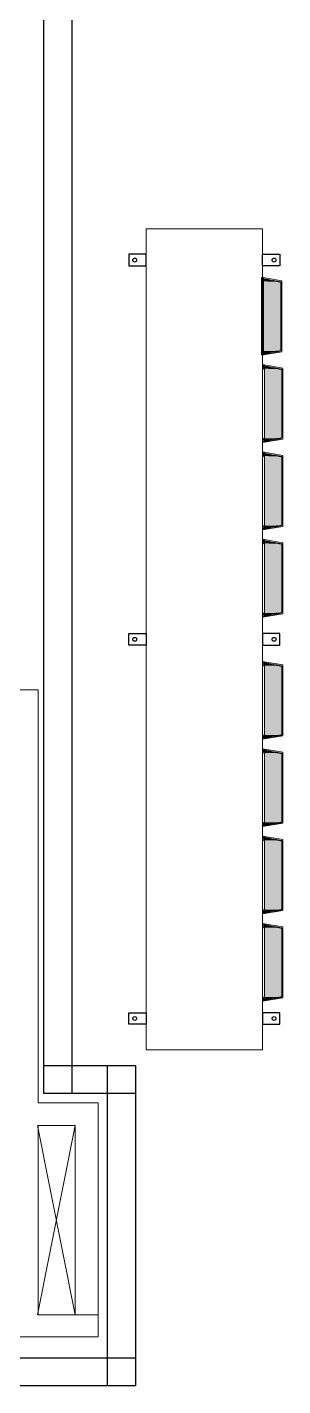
# Model space of a CAD drawing. Header units: millimetres. Extents: x -15161 to 10473752, y -72817 to 33960.
# Drawn here: x -1021 to -884, y -35062 to -34333 of the extents above; entities that cross this region are included whole.
import ezdxf

# ---------------------------------------------------------------- set-up
doc = ezdxf.new("R2010")
doc.units = ezdxf.units.MM
doc.linetypes.add('DASHED', pattern=[0.75, 0.5, -0.25])
doc.layers.add('1', color=7, linetype='Continuous', lineweight=9)
doc.layers.add('HIDDEN', color=2, linetype='DASHED')
doc.layers.add('PDF_幾何圖形', color=7, linetype='Continuous')

# ---------------------------------------------------------------- blocks, each defined once
blk = doc.blocks.new('建築底圖1140116')
at = {"layer": 'PDF_幾何圖形', "lineweight": 0}
for points in [[(-1539.32, -22967.56), (-1015.15, -22967.56), (-1015.15, -23189.42), (-982.97, -23189.42), (-982.97, -23315.17)], [(-982.97, -23303.31), (-1015.15, -23303.31), (-1015.15, -23201.7), (-995.25, -23201.7), (-995.25, -23303.31), (-1015.57, -23201.7)], [(-1015.57, -23303.31), (-995.25, -23201.7)], [(-982.97, -23315.17), (-1027, -23315.17)]]:
    blk.add_lwpolyline(points, dxfattribs=at)
blk = doc.blocks.new('機組1140224')
h = blk.add_hatch(color=230)
h.dxf.hatch_style = 1
h.paths.add_polyline_path([(7473.72, -34469.43), (7464.45, -34467.74), (7464.45, -34469.22), (7464.45, -34508.08), (7473.72, -34506.4)])
h = blk.add_hatch(color=230)
h.dxf.hatch_style = 1
h.paths.add_polyline_path([(7474.27, -34516.33), (7464.99, -34514.65), (7464.99, -34516.12), (7464.99, -34554.99), (7474.27, -34553.3)])
h = blk.add_hatch(color=230)
h.dxf.hatch_style = 1
h.paths.add_polyline_path([(7474.27, -34563.24), (7464.99, -34561.55), (7464.99, -34563.03), (7464.99, -34601.89), (7474.27, -34600.21)])
h = blk.add_hatch(color=230)
h.dxf.hatch_style = 1
h.paths.add_polyline_path([(7474.27, -34610.14), (7464.99, -34608.46), (7464.99, -34609.93), (7464.99, -34648.8), (7474.27, -34647.11)])
h = blk.add_hatch(color=230)
h.dxf.hatch_style = 1
h.paths.add_polyline_path([(7474.27, -34675.75), (7464.99, -34674.06), (7464.99, -34675.54), (7464.99, -34714.4), (7474.27, -34712.72)])
h = blk.add_hatch(color=230)
h.dxf.hatch_style = 1
h.paths.add_polyline_path([(7474.27, -34722.65), (7464.99, -34720.97), (7464.99, -34722.44), (7464.99, -34761.31), (7474.27, -34759.62)])
h = blk.add_hatch(color=230)
h.dxf.hatch_style = 1
h.paths.add_polyline_path([(7474.27, -34769.56), (7464.99, -34767.87), (7464.99, -34769.35), (7464.99, -34808.21), (7474.27, -34806.53)])
h = blk.add_hatch(color=230)
h.dxf.hatch_style = 1
h.paths.add_polyline_path([(7474.27, -34816.46), (7464.99, -34814.78), (7464.99, -34816.25), (7464.99, -34855.12), (7474.27, -34853.43)])
at = {"layer": '1'}
h = blk.add_hatch(color=230, dxfattribs=at)
h.dxf.hatch_style = 1
h.paths.add_polyline_path([(7464.45, -34467.74), (7464.45, -34469.22), (7473.46, -34469.38)])
h = blk.add_hatch(color=230, dxfattribs=at)
h.dxf.hatch_style = 1
h.paths.add_polyline_path([(7464.45, -34508.08), (7464.45, -34506.61), (7473.46, -34506.45)])
h = blk.add_hatch(color=230, dxfattribs=at)
h.dxf.hatch_style = 1
h.paths.add_polyline_path([(7464.45, -34508.08), (7464.45, -34506.61), (7473.46, -34506.45)])
h = blk.add_hatch(color=230, dxfattribs=at)
h.dxf.hatch_style = 1
h.paths.add_polyline_path([(7464.99, -34514.65), (7464.99, -34516.12), (7474.01, -34516.29)])
h = blk.add_hatch(color=230, dxfattribs=at)
h.dxf.hatch_style = 1
h.paths.add_polyline_path([(7464.99, -34554.99), (7464.99, -34553.51), (7474.01, -34553.35)])
h = blk.add_hatch(color=230, dxfattribs=at)
h.dxf.hatch_style = 1
h.paths.add_polyline_path([(7464.99, -34554.99), (7464.99, -34553.51), (7474.01, -34553.35)])
h = blk.add_hatch(color=230, dxfattribs=at)
h.dxf.hatch_style = 1
h.paths.add_polyline_path([(7464.99, -34561.55), (7464.99, -34563.03), (7474.01, -34563.19)])
h = blk.add_hatch(color=230, dxfattribs=at)
h.dxf.hatch_style = 1
h.paths.add_polyline_path([(7464.99, -34601.89), (7464.99, -34600.42), (7474.01, -34600.26)])
h = blk.add_hatch(color=230, dxfattribs=at)
h.dxf.hatch_style = 1
h.paths.add_polyline_path([(7464.99, -34601.89), (7464.99, -34600.42), (7474.01, -34600.26)])
h = blk.add_hatch(color=230, dxfattribs=at)
h.dxf.hatch_style = 1
h.paths.add_polyline_path([(7464.99, -34608.46), (7464.99, -34609.93), (7474.01, -34610.1)])
h = blk.add_hatch(color=230, dxfattribs=at)
h.dxf.hatch_style = 1
h.paths.add_polyline_path([(7464.99, -34648.8), (7464.99, -34647.32), (7474.01, -34647.16)])
h = blk.add_hatch(color=230, dxfattribs=at)
h.dxf.hatch_style = 1
h.paths.add_polyline_path([(7464.99, -34648.8), (7464.99, -34647.32), (7474.01, -34647.16)])
h = blk.add_hatch(color=230, dxfattribs=at)
h.dxf.hatch_style = 1
h.paths.add_polyline_path([(7464.99, -34674.06), (7464.99, -34675.54), (7474.01, -34675.7)])
h = blk.add_hatch(color=230, dxfattribs=at)
h.dxf.hatch_style = 1
h.paths.add_polyline_path([(7464.99, -34714.4), (7464.99, -34712.93), (7474.01, -34712.77)])
h = blk.add_hatch(color=230, dxfattribs=at)
h.dxf.hatch_style = 1
h.paths.add_polyline_path([(7464.99, -34714.4), (7464.99, -34712.93), (7474.01, -34712.77)])
h = blk.add_hatch(color=230, dxfattribs=at)
h.dxf.hatch_style = 1
h.paths.add_polyline_path([(7464.99, -34720.97), (7464.99, -34722.44), (7474.01, -34722.61)])
h = blk.add_hatch(color=230, dxfattribs=at)
h.dxf.hatch_style = 1
h.paths.add_polyline_path([(7464.99, -34761.31), (7464.99, -34759.83), (7474.01, -34759.67)])
h = blk.add_hatch(color=230, dxfattribs=at)
h.dxf.hatch_style = 1
h.paths.add_polyline_path([(7464.99, -34761.31), (7464.99, -34759.83), (7474.01, -34759.67)])
h = blk.add_hatch(color=230, dxfattribs=at)
h.dxf.hatch_style = 1
h.paths.add_polyline_path([(7464.99, -34767.87), (7464.99, -34769.35), (7474.01, -34769.51)])
h = blk.add_hatch(color=230, dxfattribs=at)
h.dxf.hatch_style = 1
h.paths.add_polyline_path([(7464.99, -34808.21), (7464.99, -34806.74), (7474.01, -34806.57)])
h = blk.add_hatch(color=230, dxfattribs=at)
h.dxf.hatch_style = 1
h.paths.add_polyline_path([(7464.99, -34808.21), (7464.99, -34806.74), (7474.01, -34806.57)])
h = blk.add_hatch(color=230, dxfattribs=at)
h.dxf.hatch_style = 1
h.paths.add_polyline_path([(7464.99, -34814.78), (7464.99, -34816.25), (7474.01, -34816.42)])
h = blk.add_hatch(color=230, dxfattribs=at)
h.dxf.hatch_style = 1
h.paths.add_polyline_path([(7464.99, -34855.12), (7464.99, -34853.64), (7474.01, -34853.48)])
h = blk.add_hatch(color=230, dxfattribs=at)
h.dxf.hatch_style = 1
h.paths.add_polyline_path([(7464.99, -34855.12), (7464.99, -34853.64), (7474.01, -34853.48)])
at = {"color": 230}
for p, q in [((7474.28, -34479.53), (7474.27, -34479.53)), ((7474.28, -34496.29), (7474.27, -34496.29)), ((7474.82, -34526.44), (7474.81, -34526.44)), ((7474.82, -34543.2), (7474.81, -34543.2)), ((7474.82, -34573.34), (7474.81, -34573.34)), ((7474.82, -34590.1), (7474.81, -34590.1)), ((7474.82, -34620.25), (7474.81, -34620.25)), ((7474.82, -34637.01), (7474.81, -34637.01)), ((7474.82, -34685.85), (7474.81, -34685.85)), ((7474.82, -34702.61), (7474.81, -34702.61)), ((7474.82, -34732.76), (7474.81, -34732.76)), ((7474.82, -34749.52), (7474.81, -34749.52)), ((7474.82, -34779.66), (7474.81, -34779.66)), ((7474.82, -34796.42), (7474.81, -34796.42)), ((7474.82, -34826.57), (7474.81, -34826.57)), ((7474.82, -34843.33), (7474.81, -34843.33))]:
    blk.add_line(p, q, dxfattribs=at)
for points in [[(7392.22, -34454.64), (7392.22, -34460.88), (7401.57, -34460.88), (7401.57, -34454.64)], [(7473.25, -34454.64), (7473.25, -34460.88), (7463.9, -34460.88), (7463.9, -34454.64)], [(7392.22, -34664.55), (7392.22, -34658.31), (7401.57, -34658.31), (7401.57, -34664.55)], [(7473.25, -34664.55), (7473.25, -34658.31), (7463.9, -34658.31), (7463.9, -34664.55)], [(7392.22, -34868.22), (7392.22, -34861.98), (7401.57, -34861.98), (7401.57, -34868.22)], [(7473.25, -34868.22), (7473.25, -34861.98), (7463.9, -34861.98), (7463.9, -34868.22)]]:
    blk.add_lwpolyline(points, close=True, dxfattribs=at)
for centre in [(7395.34, -34457.76), (7470.14, -34457.76), (7395.34, -34661.43), (7470.14, -34661.43), (7395.34, -34865.1), (7470.14, -34865.1)]:
    blk.add_circle(centre, 1.04, dxfattribs=at)
at = {"layer": '1', "color": 230}
for p, q in [((7463.9, -34440.93), (7401.57, -34440.93)), ((7401.57, -34881.93), (7401.57, -34440.93)), ((7463.9, -34881.93), (7463.9, -34440.93)), ((7474.27, -34468.82), (7464.45, -34467.19)), ((7473.72, -34506.4), (7473.72, -34469.43)), ((7474.27, -34507), (7474.27, -34468.82)), ((7464.45, -34508.64), (7474.27, -34507)), ((7474.81, -34515.73), (7464.99, -34514.09)), ((7474.81, -34553.91), (7474.81, -34515.73)), ((7474.27, -34553.3), (7474.27, -34516.33)), ((7463.9, -34768.88), (7463.9, -34553.99)), ((7464.99, -34555.54), (7474.81, -34553.91)), ((7474.81, -34562.63), (7464.99, -34561)), ((7474.27, -34600.21), (7474.27, -34563.24)), ((7474.81, -34600.81), (7474.81, -34562.63)), ((7401.57, -34574.94), (7401.57, -34881.93)), ((7463.9, -34881.93), (7463.9, -34574.94)), ((7464.99, -34602.45), (7474.81, -34600.81)), ((7474.81, -34609.54), (7464.99, -34607.9)), ((7474.27, -34647.11), (7474.27, -34610.14)), ((7474.81, -34647.72), (7474.81, -34609.54)), ((7464.99, -34649.35), (7474.81, -34647.72)), ((7474.81, -34675.14), (7464.99, -34673.51)), ((7474.27, -34712.72), (7474.27, -34675.75)), ((7474.81, -34713.32), (7474.81, -34675.14)), ((7464.99, -34714.96), (7474.81, -34713.32)), ((7474.81, -34722.05), (7464.99, -34720.41)), ((7474.27, -34759.62), (7474.27, -34722.65)), ((7474.81, -34760.23), (7474.81, -34722.05)), ((7464.99, -34761.86), (7474.81, -34760.23)), ((7474.81, -34768.95), (7464.99, -34767.32)), ((7474.27, -34806.53), (7474.27, -34769.56)), ((7474.81, -34807.13), (7474.81, -34768.95)), ((7464.99, -34808.77), (7474.81, -34807.13)), ((7474.81, -34815.86), (7464.99, -34814.22)), ((7474.27, -34853.43), (7474.27, -34816.46)), ((7474.81, -34854.04), (7474.81, -34815.86)), ((7464.99, -34855.67), (7474.81, -34854.04)), ((7401.57, -34881.93), (7463.9, -34881.93))]:
    blk.add_line(p, q, dxfattribs=at)
for points in [[(7463.36, -34508.64), (7464.45, -34508.64), (7464.45, -34467.19), (7463.36, -34467.19)], [(7463.9, -34555.54), (7464.99, -34555.54), (7464.99, -34514.09), (7463.9, -34514.09)], [(7463.9, -34602.45), (7464.99, -34602.45), (7464.99, -34561), (7463.9, -34561)], [(7463.9, -34649.35), (7464.99, -34649.35), (7464.99, -34607.9), (7463.9, -34607.9)], [(7463.9, -34714.96), (7464.99, -34714.96), (7464.99, -34673.51), (7463.9, -34673.51)], [(7463.9, -34761.86), (7464.99, -34761.86), (7464.99, -34720.41), (7463.9, -34720.41)], [(7463.9, -34808.77), (7464.99, -34808.77), (7464.99, -34767.32), (7463.9, -34767.32)], [(7463.9, -34855.67), (7464.99, -34855.67), (7464.99, -34814.22), (7463.9, -34814.22)]]:
    blk.add_lwpolyline(points, close=True, dxfattribs=at)
at = {"layer": 'HIDDEN', "color": 230}
for p, q in [((7464.45, -34467.74), (7473.72, -34469.43)), ((7464.45, -34508.08), (7473.72, -34506.4)), ((7464.99, -34514.65), (7474.27, -34516.33)), ((7464.99, -34554.99), (7474.27, -34553.3)), ((7464.99, -34561.55), (7474.27, -34563.24)), ((7464.99, -34601.89), (7474.27, -34600.21)), ((7464.99, -34608.46), (7474.27, -34610.14)), ((7464.99, -34648.8), (7474.27, -34647.11)), ((7464.99, -34674.06), (7474.27, -34675.75)), ((7464.99, -34714.4), (7474.27, -34712.72)), ((7464.99, -34720.97), (7474.27, -34722.65)), ((7464.99, -34761.31), (7474.27, -34759.62)), ((7464.99, -34767.87), (7474.27, -34769.56)), ((7464.99, -34808.21), (7474.27, -34806.53)), ((7464.99, -34814.78), (7474.27, -34816.46)), ((7464.99, -34855.12), (7474.27, -34853.43))]:
    blk.add_line(p, q, dxfattribs=at)
for points in [[(7463.9, -34469.22), (7464.45, -34469.22), (7464.45, -34467.47), (7463.9, -34467.47)], [(7463.9, -34506.61), (7464.45, -34506.61), (7464.45, -34508.35), (7463.9, -34508.35)], [(7464.45, -34516.12), (7464.99, -34516.12), (7464.99, -34514.38), (7464.45, -34514.38)], [(7464.45, -34553.51), (7464.99, -34553.51), (7464.99, -34555.26), (7464.45, -34555.26)], [(7464.45, -34563.03), (7464.99, -34563.03), (7464.99, -34561.28), (7464.45, -34561.28)], [(7464.45, -34600.42), (7464.99, -34600.42), (7464.99, -34602.16), (7464.45, -34602.16)], [(7464.45, -34609.93), (7464.99, -34609.93), (7464.99, -34608.19), (7464.45, -34608.19)], [(7464.45, -34647.32), (7464.99, -34647.32), (7464.99, -34649.07), (7464.45, -34649.07)], [(7464.45, -34675.54), (7464.99, -34675.54), (7464.99, -34673.79), (7464.45, -34673.79)], [(7464.45, -34712.93), (7464.99, -34712.93), (7464.99, -34714.67), (7464.45, -34714.67)], [(7464.45, -34722.44), (7464.99, -34722.44), (7464.99, -34720.7), (7464.45, -34720.7)], [(7464.45, -34759.83), (7464.99, -34759.83), (7464.99, -34761.58), (7464.45, -34761.58)], [(7464.45, -34769.35), (7464.99, -34769.35), (7464.99, -34767.6), (7464.45, -34767.6)], [(7464.45, -34806.74), (7464.99, -34806.74), (7464.99, -34808.48), (7464.45, -34808.48)], [(7464.45, -34816.25), (7464.99, -34816.25), (7464.99, -34814.51), (7464.45, -34814.51)], [(7464.45, -34853.64), (7464.99, -34853.64), (7464.99, -34855.39), (7464.45, -34855.39)]]:
    blk.add_lwpolyline(points, close=True, dxfattribs=at)

msp = doc.modelspace()

# ---------------------------------------------------------------- linework, layer by layer
at = {"color": 94}
for points in [[(-1012.1459, -33800.1213), (-997.1459, -33800.1213), (-997.1459, -34905.3638), (-1012.1459, -34905.3638)], [(-962.9672, -34890.3638), (-962.9672, -34905.3638), (-1012.1459, -34905.3638), (-1012.1459, -34890.3638)], [(-962.9672, -35062.3846), (-977.9672, -35062.3846), (-977.9672, -34890.3638), (-962.9672, -34890.3638)], [(-962.9672, -35047.3846), (-962.9672, -35062.3846), (-1813.3405, -35062.3846), (-1813.3405, -35047.3846)]]:
    msp.add_lwpolyline(points, close=True, dxfattribs=at)

# ---------------------------------------------------------------- block references
at = {"color": 2}
msp.add_blockref('建築底圖1140116', (0, -11720.9444), dxfattribs=at)
at = {"color": 230}
msp.add_blockref('機組1140224', (-8358.716, 0), dxfattribs=at)

doc.saveas('drawing.dxf')
